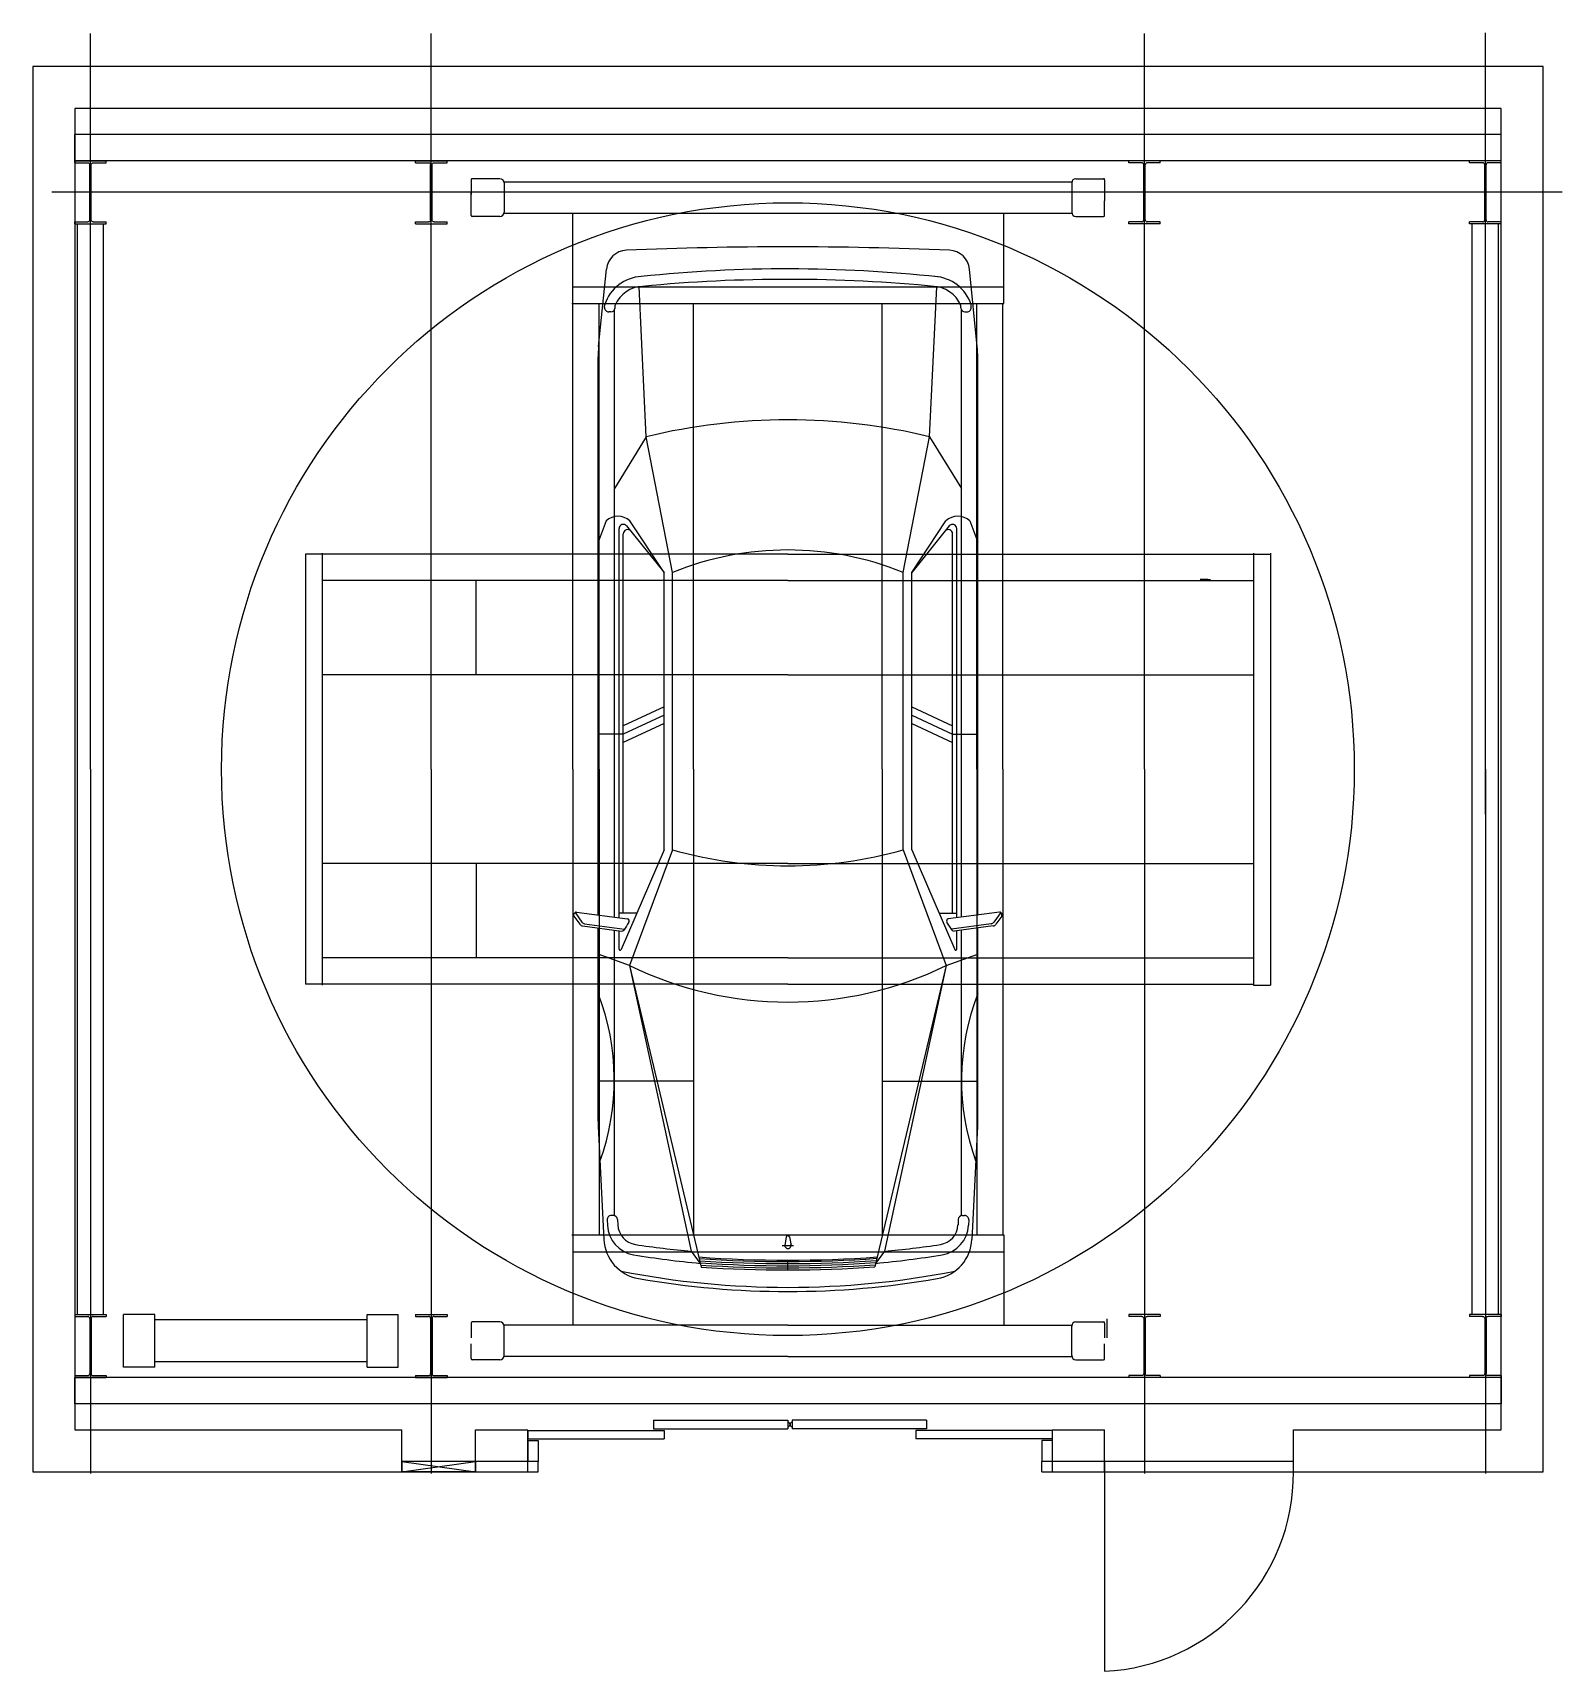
# Model space of a CAD drawing. Header units: millimetres. Extents: x 1099 to 8391, y 6535 to 14346.
import ezdxf

# ---------------------------------------------------------------- set-up
doc = ezdxf.new("R2010")
doc.units = ezdxf.units.MM
doc.header["$LTSCALE"] = 100
doc.layers.add('LX-CAR', color=6, linetype='Continuous')

# ---------------------------------------------------------------- blocks, each defined once
blk = doc.blocks.new('CDR1')
at = {"color": 3}
for p, q in [((-650, 196), (-650, 156)), ((-650, 196), (-10, 196)), ((-10, 196), (-10, 156)), ((650, 196), (10, 196)), ((10, 196), (10, 156)), ((650, 196), (650, 156)), ((-1250, 148), (-1250, 108)), ((-1250, 148), (-600, 148)), ((-1250, 108), (-600, 108)), ((-1250, 100), (-1200, 100)), ((-1250, 100), (-1250, 0)), ((-1200, 100), (-1200, 0)), ((-650, 156), (-10, 156)), ((-600, 148), (-600, 108)), ((650, 156), (10, 156)), ((1250, 148), (600, 148)), ((600, 148), (600, 108)), ((1250, 108), (600, 108)), ((1250, 100), (1200, 100)), ((1200, 100), (1200, 0)), ((1250, 148), (1250, 108)), ((1250, 100), (1250, 0))]:
    blk.add_line(p, q, dxfattribs=at)
for centre, start, end in [((-10, 176), 270, 90), ((10, 176), 90, 270)]:
    blk.add_arc(centre, 10, start, end, dxfattribs=at)
blk = doc.blocks.new('N-GREN3')
at = {"color": 3}
for p, q in [((700, 1020), (691.7, 1020)), ((700, 1020), (739.1, 991.8)), ((681.9, 1008.4), (713.3, 764.6)), ((683.1, 1015), (729.1, 981.8)), ((737.1, 969), (762, 779.4)), ((747.1, 979), (771.5, 792.7)), ((-2014.8, 902.5), (-2383.9, 865.6)), ((-2201.1, 874.1), (-2214.5, 873.5)), ((695.5, 905), (-1965.1, 905)), ((-1183.9, 866.7), (-1082, 905)), ((-167.4, 785), (-167.4, 905)), ((1677.5, 905), (757.1, 905)), ((935.8, 755), (881.1, 905)), ((1702.5, 904.4), (2241.3, 877.4)), ((2148.7, 862.1), (2174.1, 860.8)), ((-2199.3, 824.3), (-2212.2, 823.7)), ((705.7, 827.5), (-2189.1, 827.5)), ((-2180.1, 844.2), (-2180.1, 854.1)), ((-1585, 675), (-1337.3, 827.5)), ((708.7, 805), (-1147, 805)), ((686.2, 785), (-1122.2, 785)), ((-297.6, 590), (-207.4, 785)), ((-257.6, 590), (-167.4, 785)), ((-217.6, 590), (-127.4, 785)), ((384.1, 590), (859.8, 795.4)), ((686.2, 720.5), (686.2, 805)), ((2128.3, 827.5), (767.6, 827.5)), ((857.8, 805), (770.6, 805)), ((2127.7, 832.1), (2127.7, 842.1)), ((2146.7, 812.2), (2172.3, 810.9)), ((-1585, 675), (-2300.2, 709.2)), ((-937.6, 590), (-1183.8, 753.5)), ((-1159.6, 769.4), (-937.6, 590)), ((384.1, 550), (935.8, 755)), ((935.8, 755), (2372.1, 414.3)), ((935.8, 755), (2298.3, 461)), ((-937.6, 550), (-1585, 675)), ((384.1, 590), (-937.6, 590)), ((384.1, 550), (-937.6, 550)), ((2298.3, 461), (2355.7, 418.2)), ((2228.9, 7.9), (2270.2, 15)), ((2270.2, -26.9), (2270.2, 26.9)), ((2387.1, 0), (2340.3, 0)), ((2228.9, -7.9), (2270.2, -15)), ((935.8, -755), (2373.7, -414)), ((935.8, -755), (2298.3, -461)), ((2298.3, -461), (2355.7, -418.2)), ((-937.6, -550), (-1585, -675)), ((-937.6, -590), (-1183.8, -753.5)), ((-1159.6, -769.4), (-937.6, -590)), ((384.1, -550), (-937.6, -550)), ((384.1, -590), (-937.6, -590)), ((-297.6, -590), (-207.4, -785)), ((-257.6, -590), (-167.4, -785)), ((-217.6, -590), (-127.4, -785)), ((384.1, -550), (935.8, -755)), ((384.1, -590), (859.8, -795.4)), ((-1585, -675), (-2300.2, -709.2)), ((-1585, -675), (-1337.3, -827.5)), ((681.9, -1008.4), (713.3, -764.6)), ((686.2, -720.5), (686.2, -805)), ((737.1, -969), (762, -779.4)), ((935.8, -755), (881.1, -905)), ((-2199.3, -824.3), (-2212.2, -823.7)), ((705.1, -827.5), (-2189.1, -827.5)), ((-2180.1, -844.2), (-2180.1, -854.1)), ((708, -805), (-1147, -805)), ((686.2, -785), (-1122.2, -785)), ((-167.4, -785), (-167.4, -905)), ((747.1, -979), (771.5, -792.7)), ((2128.3, -827.5), (766.9, -827.5)), ((857.8, -805), (769.9, -805)), ((2127.7, -832.1), (2127.7, -842.1)), ((2146.7, -812.2), (2172.3, -810.9)), ((-2014.8, -902.5), (-2383.9, -865.6)), ((-2201.1, -874.1), (-2214.5, -873.5)), ((695.2, -905), (-1965.1, -905)), ((-1183.9, -866.7), (-1082, -905)), ((1677.5, -905), (756.8, -905)), ((1702.5, -904.4), (2241.3, -877.4)), ((2148.7, -862.1), (2174.1, -860.8)), ((683.1, -1015), (729.1, -981.8)), ((700, -1020), (739.1, -991.8)), ((700, -1020), (691.7, -1020))]:
    blk.add_line(p, q, dxfattribs=at)
for centre, radius, start, end in [((691.7, 1010), 10, 90, 189.02237), ((717.4, 965.6), 20, 9.84762, 54.22968), ((727.4, 975.6), 20, 9.84762, 54.22968), ((-2373.9, 766.1), 100, 95.71059, 177.5969), ((-2152.4, 686.8), 196.8, 108.40435, 176.48873), ((-2200.1, 854.1), 20, 0, 92.73572), ((-1965.1, 405), 500, 90, 95.71059), ((-1123, 810.2), 83.1, 137.15184, 223.01392), ((1481.9, 1961.5), 1134, 248.69934, 290.01156), ((1677.5, 405), 500, 87.13759, 90), ((2147.7, 842.1), 20, 87.13759, 180), ((2166.6, 711), 150, 9.44135, 87.13759), ((2231.3, 677.7), 200, 9.90282, 87.13759), ((-2152.2, 686.5), 149.7, 113.61182, 177.58272), ((-2200.1, 844.2), 20, 272.51695, 0), ((-1147, 785), 20, 90, 231.0494), ((-1122.2, 765), 20, 90, 231.0494), ((2550.8, -2025.4), 3326.6, 122.42666, 123.21313), ((761.6, 790.9), 10, 302.42666, 9.84762), ((857.8, 800), 5, 293.35811, 90), ((2147.7, 832.1), 20, 180, 267.13759), ((2167.3, 711), 100, 9.33309, 87.13759), ((-1670.5, 0), 4140.5, 348.92212, 11.07788), ((15881.2, 0), 18371.2, 177.5969, 182.4031), ((4372.2, 0), 6757.2, 173.91866, 185.93595), ((4899, 0), 7234, 174.37383, 185.49614), ((723.1, 766.1), 10, 189.02237, 303.21313), ((-610.8, 0), 1721.1, 333.98044, 26.01956), ((-3347.6, -91), 5672.9, 5.5841, 8.29325), ((-2109, 0), 4484.3, 5.35151, 9.44135), ((-1650.5, 0), 4140.5, 350.09718, 9.90282), ((1222.7, 0), 2887.7, 166.48184, 193.51816), ((418.1, 0), 1463, 157.91732, 202.08268), ((-1556.7, 0), 2017.2, 344.17792, 15.82208), ((-3711.4, 0), 6051.7, 355.9686, 4.0314), ((-3664.6, -11.1), 6051.7, 356.18282, 4.0314), ((2230.2, 0), 8, 99.76278, 260.23722), ((2270.2, 0), 15, 250.47444, 109.52556), ((-3347.6, 91), 5672.9, 351.70675, 354.4159), ((-2109, 0), 4484.3, 350.55865, 354.64849), ((-2152.4, -686.8), 196.8, 183.51127, 251.59565), ((-2152.2, -686.5), 149.7, 182.41728, 246.38818), ((-2373.9, -766.1), 100, 182.4031, 264.28941), ((-1123, -810.2), 83.1, 136.98608, 222.84816), ((-1147, -785), 20, 128.9506, 270), ((-1122.2, -765), 20, 128.9506, 270), ((723.1, -766.1), 10, 56.78687, 170.97763), ((2550.8, 2025.4), 3326.6, 236.78687, 237.57334), ((2167.3, -711), 100, 272.86241, 350.66691), ((2166.6, -711), 150, 272.86241, 350.55865), ((2231.3, -677.7), 200, 272.86241, 350.09718), ((-2200.1, -854.1), 20, 267.26428, 0), ((-2200.1, -844.2), 20, 0, 87.48305), ((761.6, -790.9), 10, 350.15238, 57.57334), ((857.8, -800), 5, 270, 66.64189), ((1481.9, -1961.5), 1134, 69.98844, 111.30066), ((2147.7, -832.1), 20, 92.86241, 180), ((2147.7, -842.1), 20, 180, 272.86241), ((-1965.1, -405), 500, 264.28941, 270), ((1677.5, -405), 500, 270, 272.86241), ((691.7, -1010), 10, 170.97763, 270), ((717.4, -965.6), 20, 305.77032, 350.15238), ((727.4, -975.6), 20, 305.77032, 350.15238)]:
    blk.add_arc(centre, radius, start, end, dxfattribs=at)
at = {"color": 4}
for centre, start, end in [((-3704.6, -11.1), 356.09133, 4.12299), ((-3694.6, -11.1), 356.1142, 4.10009), ((-3684.6, -11.1), 356.13708, 4.07719), ((-3674.6, -11.1), 356.15995, 4.05429)]:
    blk.add_arc(centre, 6051.7, start, end, dxfattribs=at)
blk = doc.blocks.new('H300X150')
for p, q in [((-75, 300), (-75, 291)), ((-75, 300), (75, 300)), ((-75, 291), (-13.25, 291)), ((-3.25, 281), (-3.25, 19)), ((3.25, 281), (3.25, 19)), ((13.25, 291), (75, 291)), ((75, 300), (75, 291)), ((-75, 9), (-75, 0)), ((-75, 9), (-13.25, 9)), ((-75, 0), (75, 0)), ((13.25, 9), (75, 9)), ((75, 9), (75, 0))]:
    blk.add_line(p, q)
for centre, start, end in [((-13.25, 281), 0, 90), ((13.25, 281), 90, 180), ((-13.25, 19), 270, 0), ((13.25, 19), 180, 270)]:
    blk.add_arc(centre, 10, start, end)

msp = doc.modelspace()

# ---------------------------------------------------------------- linework, layer by layer
at = {"layer": 'LX-CAR'}
for p, q in [((1374.5, 10835.5), (1374.5, 14342.5)), ((2999.5, 10835.5), (2999.5, 14342.5)), ((6399.5, 10835.5), (6399.5, 14342.5)), ((8024.5, 10620.5), (8024.5, 14346)), ((8099.5, 13860.5), (1299.5, 13860.5)), ((1299.5, 13735.5), (1299.5, 13860.5)), ((8099.5, 13735.5), (8099.5, 13860.5)), ((8099.5, 13735.5), (1299.5, 13735.5)), ((3189.5, 13645.5), (3189.5, 13575.5)), ((3326.5, 13650.5), (3194.5, 13650.5)), ((3346.5, 13635.5), (6053.1, 13635.5)), ((3346.5, 13630.5), (3346.5, 13490.5)), ((6052.5, 13630.5), (6052.5, 13490.5)), ((6072.5, 13650.5), (6204.5, 13650.5)), ((6209.5, 13645.5), (6209.5, 13545.5)), ((8391, 13585.5), (1190.5, 13585.5)), ((3189.5, 13475.5), (3189.5, 13585.5)), ((6209.5, 13475.5), (6209.5, 13545.5)), ((1312, 8235.5), (1312, 13435.5)), ((1437, 8235.5), (1437, 13435.5)), ((3326.5, 13470.5), (3194.5, 13470.5)), ((3346.5, 13485.5), (6053.1, 13485.5)), ((3674.5, 13135.5), (3674.5, 13485.5)), ((5729, 13135.5), (5729, 13485.5)), ((6072.5, 13470.5), (6204.5, 13470.5)), ((7962, 8235.5), (7962, 13435.5)), ((8087, 8235.5), (8087, 13435.5)), ((3674.5, 13135.5), (5729, 13135.5)), ((3674.5, 10835.5), (3674.5, 13135.5)), ((5729, 13055.5), (5729, 13135.5)), ((3670, 13055.5), (5729, 13055.5)), ((3799.5, 10835.5), (3799.5, 13055.5)), ((4249.5, 10835.5), (4249.5, 13055.5)), ((5149.5, 10835.5), (5149.5, 13055.5)), ((5599.5, 10835.5), (5599.5, 13055.5)), ((5724.5, 10835.5), (5724.5, 13055.5)), ((4699.5, 11860.5), (2399.5, 11860.5)), ((2399.5, 11860.5), (2399.5, 9810.5)), ((2479.5, 11865), (2479.5, 9806)), ((4699.5, 11860.5), (6999.5, 11860.5)), ((6919.5, 11865), (6919.5, 9806)), ((6999.5, 11865), (6999.5, 9806)), ((4699.5, 11735.5), (2479.5, 11735.5)), ((3212.7, 11285.5), (3212.7, 11735.5)), ((4699.5, 11735.5), (6919.5, 11735.5)), ((4699.5, 11285.5), (2479.5, 11285.5)), ((4699.5, 11285.5), (6919.5, 11285.5)), ((1374.5, 10835.5), (1374.5, 7478.5)), ((2999.5, 10835.5), (2999.5, 7478.5)), ((3674.5, 10835.5), (3674.5, 8535.5)), ((3799.5, 10835.5), (3799.5, 8615.5)), ((4249.5, 10835.5), (4249.5, 8615.5)), ((5149.5, 10835.5), (5149.5, 8615.5)), ((5599.5, 10835.5), (5599.5, 8615.5)), ((5724.5, 10835.5), (5724.5, 8615.5)), ((6399.5, 10835.5), (6399.5, 7478.5)), ((8024.5, 10835.5), (8024.5, 7478.5)), ((4699.5, 10385.5), (2479.5, 10385.5)), ((3212.7, 10385.5), (3212.7, 9935.5)), ((4699.5, 10385.5), (6919.5, 10385.5)), ((4699.5, 9935.5), (2479.5, 9935.5)), ((4699.5, 9935.5), (6919.5, 9935.5)), ((4699.5, 9810.5), (2399.5, 9810.5)), ((4699.5, 9810.5), (6919.5, 9810.5)), ((6919.5, 9806), (6999.5, 9806)), ((4249.5, 9348.7), (3799.5, 9348.7)), ((5149.5, 9348.7), (5599.5, 9348.7)), ((3670, 8615.5), (5729, 8615.5)), ((5729, 8615.5), (5729, 8535.5)), ((3674.5, 8535.5), (5729, 8535.5)), ((3674.5, 8535.5), (3674.5, 8185.5)), ((5729, 8535.5), (5729, 8185.5)), ((1532, 8035.5), (1532, 8235.5)), ((1657, 8235.5), (1532, 8235.5)), ((1681, 8235.5), (1657, 8235.5)), ((1681, 7985.5), (1681, 8235.5)), ((2693, 8210.5), (1681, 8210.5)), ((2693, 7985.5), (2693, 8235.5)), ((2693, 8235.5), (2717, 8235.5)), ((2717, 8235.5), (2842, 8235.5)), ((2842, 8035.5), (2842, 8235.5)), ((6219.5, 8215.5), (6219.5, 8125.5)), ((3189.5, 8195.5), (3189.5, 8125.5)), ((3326.5, 8200.5), (3194.5, 8200.5)), ((4699.5, 8185.5), (3345.8, 8185.5)), ((3346.5, 8040.5), (3346.5, 8180.5)), ((4699.5, 8185.5), (6053.1, 8185.5)), ((6052.5, 8040.5), (6052.5, 8180.5)), ((6072.5, 8200.5), (6204.5, 8200.5)), ((6209.5, 8195.5), (6209.5, 8125.5)), ((3189.5, 8025.5), (3189.5, 8095.5)), ((6209.5, 8025.5), (6209.5, 8095.5)), ((1532, 7985.5), (1532, 8035.5)), ((1657, 7985.5), (1532, 7985.5)), ((1681, 7985.5), (1657, 7985.5)), ((2693, 8010.5), (1681, 8010.5)), ((2693, 7985.5), (2717, 7985.5)), ((2717, 7985.5), (2842, 7985.5)), ((2842, 7985.5), (2842, 8035.5)), ((3326.5, 8020.5), (3194.5, 8020.5)), ((4699.5, 8035.5), (3345.8, 8035.5)), ((4699.5, 8035.5), (6053.1, 8035.5)), ((6072.5, 8020.5), (6204.5, 8020.5)), ((8099.5, 7935.5), (1299.5, 7935.5)), ((1299.5, 7810.5), (1299.5, 7935.5)), ((8099.5, 7935.5), (8099.5, 7810.5)), ((8099.5, 7810.5), (1299.5, 7810.5)), ((2859.5, 7485.5), (2859.5, 7685.5)), ((3209.5, 7485.5), (3209.5, 7685.5)), ((3459.5, 7483.6), (3459.5, 7683.6)), ((5959.5, 7683.6), (5959.5, 7485.5)), ((6209.5, 7485.5), (6209.5, 7685.5)), ((7109.5, 7485.5), (7109.5, 7685.5)), ((3209.5, 7535.5), (2859.5, 7535.5)), ((2859.5, 7535.5), (3209.5, 7485.5)), ((2859.5, 7485.5), (3209.5, 7535.5)), ((3209.5, 7535.5), (2859.5, 7535.5)), ((2859.5, 7535.5), (2859.5, 7485.5)), ((3509.5, 7535.5), (3209.5, 7535.5)), ((3209.5, 7535.5), (3209.5, 7485.5)), ((3509.5, 7485.5), (3509.5, 7535.5)), ((6209.5, 7535.5), (5909.5, 7535.5)), ((5909.5, 7485.5), (5909.5, 7535.5)), ((7109.5, 7535.5), (6209.5, 7535.5)), ((6209.5, 7535.5), (6209.5, 7485.5)), ((7109.5, 7485.5), (7109.5, 7535.5)), ((3209.5, 7485.5), (2859.5, 7485.5)), ((2859.5, 7485.5), (3209.5, 7485.5)), ((3209.5, 7485.5), (3509.5, 7485.5)), ((5909.5, 7485.5), (6209.5, 7485.5)), ((6209.5, 7485.5), (7109.5, 7485.5)), ((6209.5, 7485.5), (6209.5, 6535.5))]:
    msp.add_line(p, q, dxfattribs=at)
for points in [[(7109.5, 7485.5), (8299.5, 7485.5), (8299.5, 14185.5), (1099.5, 14185.5), (1099.5, 7485.5), (2859.5, 7485.5)], [(7109.5, 7685.5), (8099.5, 7685.5), (8099.5, 13985.5), (1299.5, 13985.5), (1299.5, 7685.5), (2859.5, 7685.5)], [(3209.5, 7685.5), (3459.5, 7685.5)], [(5959.5, 7685.5), (6209.5, 7685.5)], [(3209.5, 7485.5), (3459.5, 7485.5)], [(5959.5, 7485.5), (6209.5, 7485.5)]]:
    msp.add_lwpolyline(points, dxfattribs=at)
msp.add_circle((4699.5, 10835.5), 2700, dxfattribs=at)
for centre, radius, start, end in [((3194.5, 13645.5), 5, 90, 180), ((3326.5, 13630.5), 20, 0, 90), ((6072.5, 13630.5), 20, 90, 180), ((6204.5, 13645.5), 5, 0, 90), ((3194.5, 13475.5), 5, 180, 270), ((3326.5, 13490.5), 20, 270, 0), ((6072.5, 13490.5), 20, 180, 270), ((6204.5, 13475.5), 5, 270, 0), ((6664.5, 11240.5), 500, 84.28941, 90), ((3194.5, 8195.5), 5, 90, 180), ((3326.5, 8180.5), 20, 0, 90), ((6072.5, 8180.5), 20, 90, 180), ((6204.5, 8195.5), 5, 0, 90), ((3194.5, 8025.5), 5, 180, 270), ((3326.5, 8040.5), 20, 270, 0), ((6072.5, 8040.5), 20, 180, 270), ((6204.5, 8025.5), 5, 270, 0), ((6165.6, 7478.3), 943.9, 272.66196, 0.43436)]:
    msp.add_arc(centre, radius, start, end, dxfattribs=at)

# ---------------------------------------------------------------- block references
at = {"layer": 'LX-CAR', "xscale": -1, "rotation": 180}
for p in [(1374.5, 13735.5), (2999.5, 13735.5)]:
    msp.add_blockref('H300X150', p, dxfattribs=at)
at = {"layer": 'LX-CAR'}
for name, p, rotation in [('H300X150', (6399.5, 13735.5), 180), ('H300X150', (8024.5, 13735.5), 180), ('N-GREN3', (4699.5, 10835.5), 270)]:
    msp.add_blockref(name, p, dxfattribs=dict(at, rotation=rotation))
for name, p in [('H300X150', (1374.5, 7935.5)), ('H300X150', (2999.5, 7935.5)), ('CDR1', (4709.5, 7535.6))]:
    msp.add_blockref(name, p, dxfattribs=at)
at = {"layer": 'LX-CAR', "xscale": -1}
for p in [(6399.5, 7935.5), (8024.5, 7935.5)]:
    msp.add_blockref('H300X150', p, dxfattribs=at)

doc.saveas('drawing.dxf')
